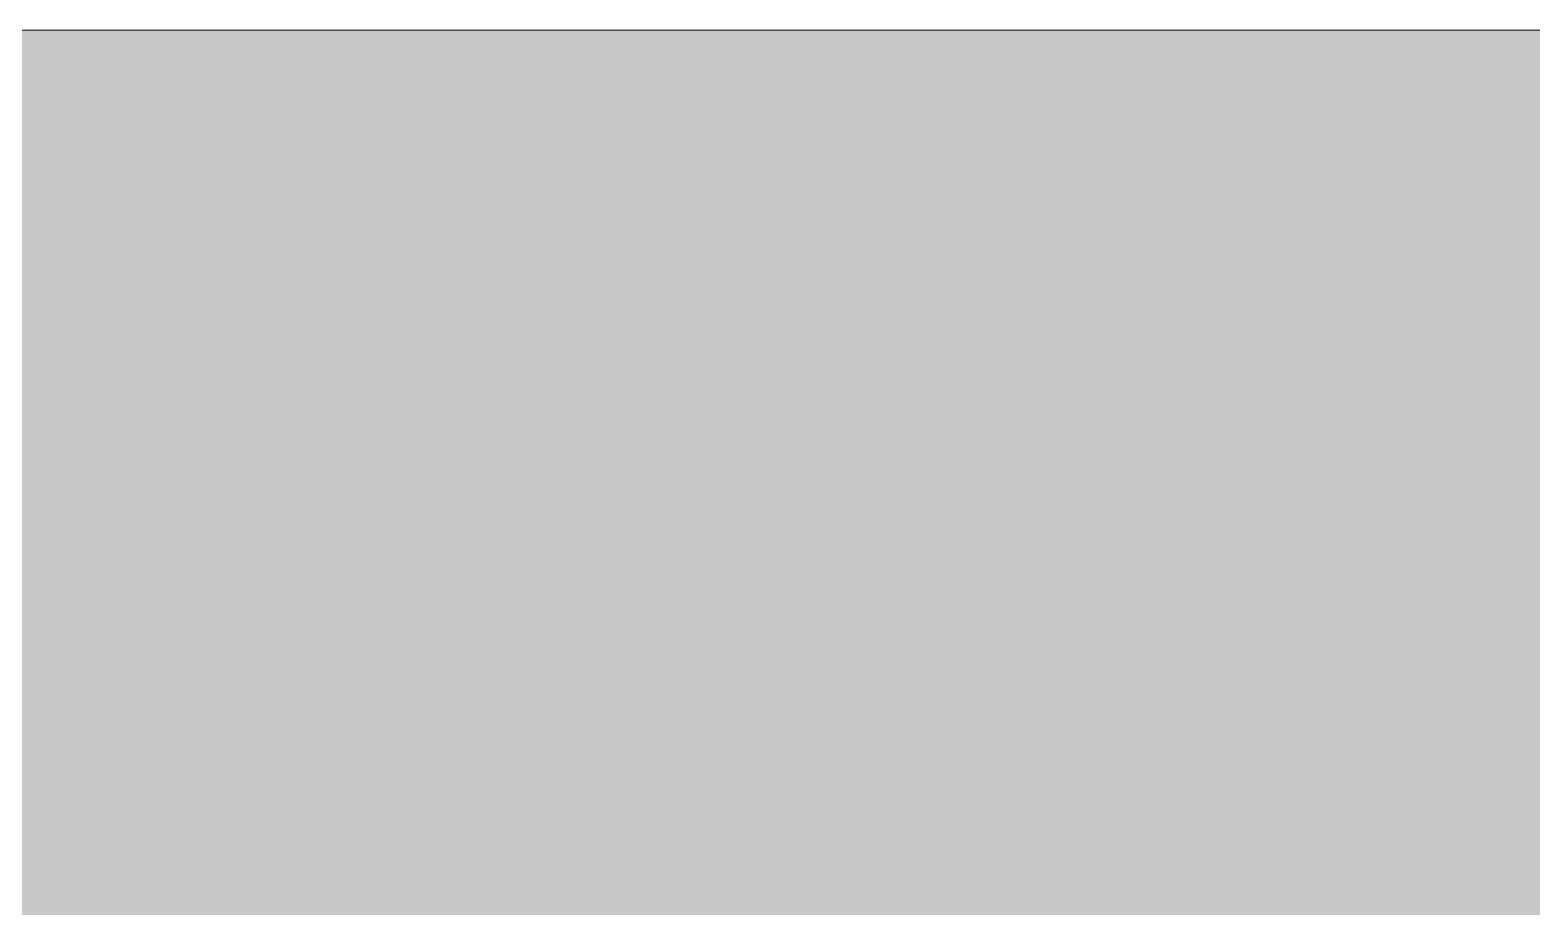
# Model space of a CAD drawing. Header units: millimetres. Extents: x -515342 to 330399, y -224905 to 507333.
# Drawn here: x -283898 to -281025, y -28276 to -26599 of the extents above; entities that cross this region are included whole.
import ezdxf

# ---------------------------------------------------------------- set-up
doc = ezdxf.new("R2010")
doc.units = ezdxf.units.MM
doc.layers.add('экспертиза условные обозначения', color=1, linetype='Continuous', lineweight=0)

msp = doc.modelspace()

# ---------------------------------------------------------------- hatches: boundary and pattern name
at = {"layer": 'экспертиза условные обозначения'}
h = msp.add_hatch(dxfattribs=at)
h.set_pattern_fill('GRASS', color=3, scale=24)
h.set_pattern_definition([(90, (-374753.14, -35598.53), (-431.0523, 431.0523), [114.3, -747.8046]), (45, (-374753.14, -35598.5), (-431.0523, 431.0523), [114.3, -495.3]), (135, (-374753.14, -35598.5), (-431.0523, -431.0523), [114.3, -495.3])])
h.paths.add_polyline_path([(-318658.1427, -27198.5295), (-318308.1427, -27198.5295), (-318308.1427, -26598.5295), (-273318.1427, -26598.5295), (-273318.1427, -29013.5295), (-276943.1427, -29013.5295), (-276943.1427, -29403.5295), (-276173.1427, -29403.5295), (-276173.1427, -32473.5894), (-279060.6037, -32473.5894), (-279032.2134, -29003.5295), (-283878.1427, -29003.5295), (-283878.1427, -32198.5894), (-285248.1427, -32198.5894), (-285248.1427, -29003.5295), (-289153.1427, -29003.5295), (-289153.1427, -28753.7894), (-293372.3527, -28753.7894), (-293372.3527, -32613.5894), (-302134.3783, -32622.5978), (-302134.3783, -28774.0894), (-304358.8783, -28774.0894), (-304358.8783, -28728.5894), (-318308.1427, -28728.5894), (-318308.1427, -28598.5295), (-318658.1427, -28598.5295)])

# ---------------------------------------------------------------- linework, layer by layer
at = {"layer": 'экспертиза условные обозначения', "color": 3}
msp.add_lwpolyline([(-318308.1427, -26598.5295), (-273318.1427, -26598.5295), (-273318.1427, -29013.5295), (-276943.1427, -29013.5295), (-276943.1427, -29403.5295), (-276173.1427, -29403.5295), (-276173.1427, -32473.5894), (-279060.6037, -32473.5894), (-279032.2134, -29003.5295), (-283878.1427, -29003.5295), (-283878.1427, -32198.5894), (-285248.1427, -32198.5894), (-285248.1427, -29003.5295), (-289153.1427, -29003.5295), (-289153.1427, -28753.7894), (-293372.3527, -28753.7894), (-293372.3527, -32613.5894), (-302134.3783, -32622.5978), (-302134.3783, -28774.0894), (-304358.8783, -28774.0894), (-304358.8783, -28728.5894), (-318308.1427, -28728.5894)], dxfattribs=at)

doc.saveas('drawing.dxf')
